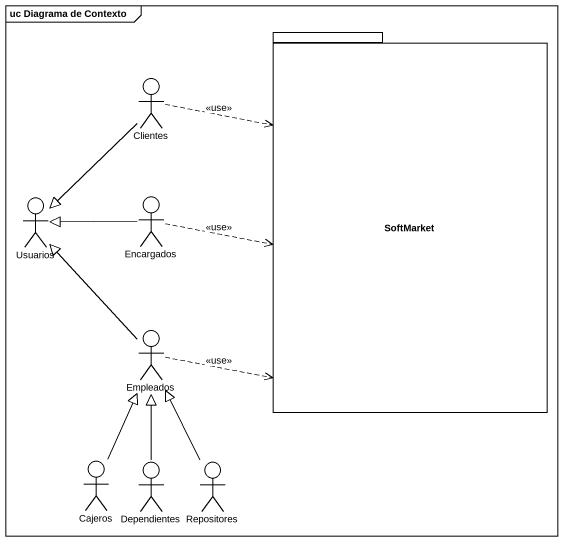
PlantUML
@startuml
mainframe uc Diagrama de Contexto
package SoftMarket {
}
actor Clientes
actor Usuarios
actor Encargados
actor Empleados
actor Cajeros
actor Dependientes
actor Repositores
Clientes .right.> SoftMarket : <<use>>
Clientes --|> Usuarios
Encargados .right.> SoftMarket : <<use>>
Encargados -left-|> Usuarios
Empleados .right.> SoftMarket : <<use>>
Empleados -up-|> Usuarios
Cajeros -up-|> Empleados
Dependientes -up-|> Empleados
Repositores -up-|> Empleados
@enduml
